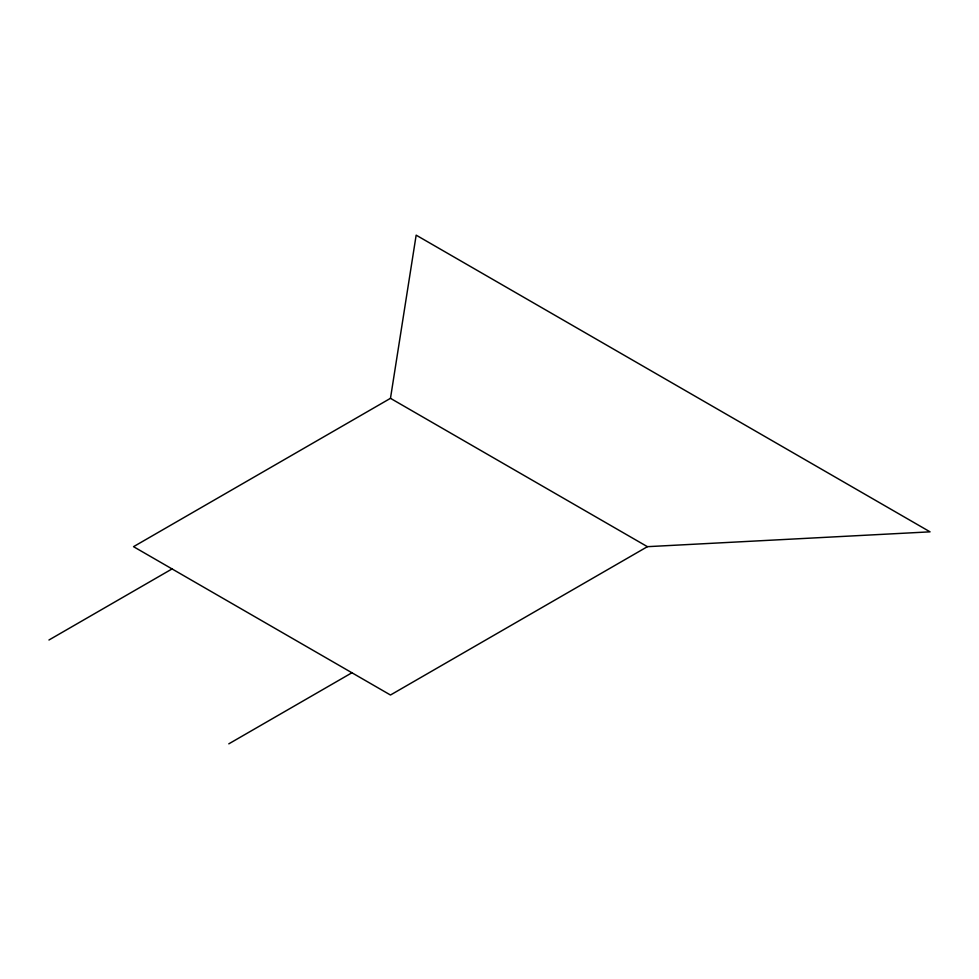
<?xml version="1.0" encoding="UTF-8"?>
<svg xmlns="http://www.w3.org/2000/svg" width="979" height="979" viewBox="0 0 979 979"><rect width="100%" height="100%" fill="white"/><g stroke="black" fill="none" stroke-linecap="round" stroke-linejoin="round"><path stroke-width="1.47" d="M390.474 398.331L416.161 235.156L930.05 531.842L647.413 546.674L390.474 695.017L133.523 546.674L390.474 398.331L647.413 546.674M48.95 640.009L172.071 568.921M228.805 743.844L351.926 672.769"/></g></svg>
